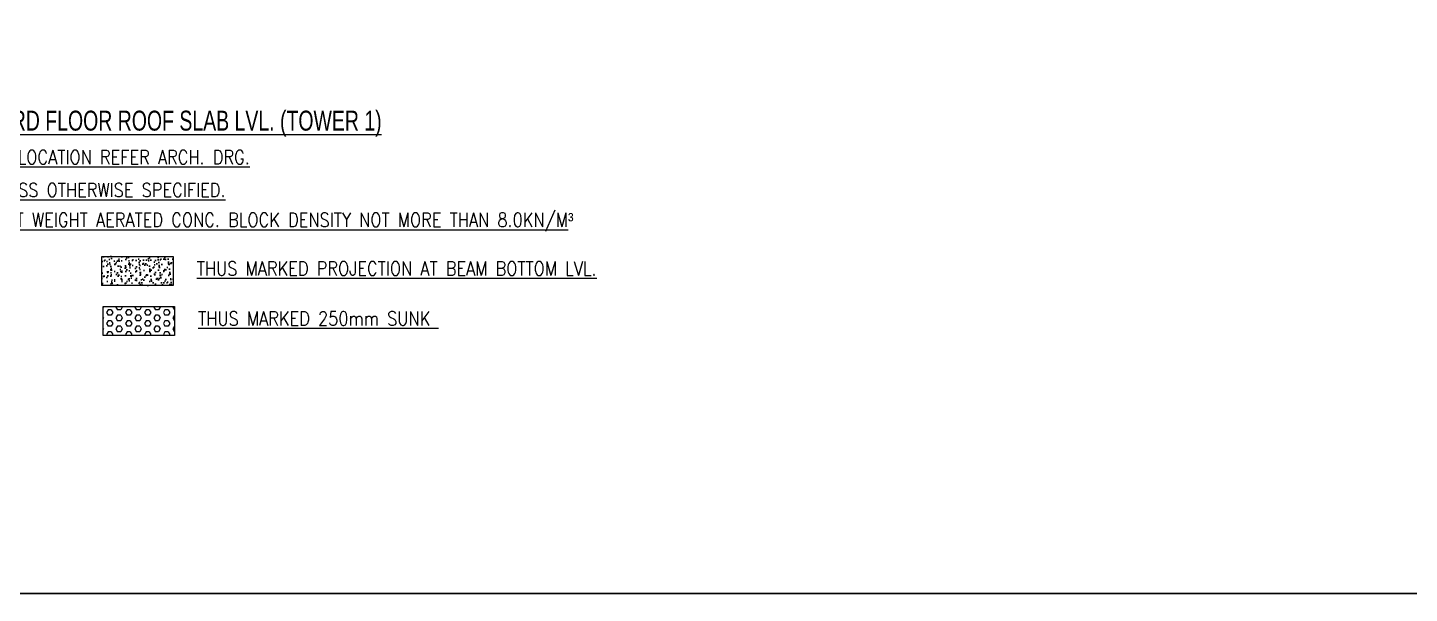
# Model space of a CAD drawing. Header units: millimetres. Extents: x 1078357 to 2594950, y -4969473 to -4636555.
# Drawn here: x 1372551 to 1400314, y -4686048 to -4674695 of the extents above; entities that cross this region are included whole.
import ezdxf

# ---------------------------------------------------------------- set-up
doc = ezdxf.new("R2010")
doc.units = ezdxf.units.MM
doc.layers.add('Boundary', color=40, linetype='Continuous', lineweight=30)
doc.layers.add('HATCH', color=8, linetype='Continuous', lineweight=30)
for name, color, linetype in [('S TEXT', 7, 'Continuous'), ('S-LEGEND', 7, 'Continuous'), ('SLAB FOLD', 8, 'Continuous')]:
    doc.layers.add(name, color=color, linetype=linetype)
doc.styles.add('ROMANS', font='romans.shx', dxfattribs={"width": 0.85})
doc.styles.add('SANSSERIF', font='sas_____.pfb')

msp = doc.modelspace()

# ---------------------------------------------------------------- hatches: boundary and pattern name
at = {"layer": 'HATCH'}
h = msp.add_hatch(dxfattribs=at)
h.set_pattern_fill('AR-SAND', color=8, scale=3, angle=90)
h.set_pattern_definition([(127.5, (627605.26, -42490.28), (-146.8239712, -4.800094), [0, -115.824, 0, -129.54, 0, -123.825]), (97.5, (627605.26, -42490.28), (-215.04753, 134.856985), [0, -62.484, 0, -104.394, 0, -40.005]), (57.5, (627605.26, -42584.01), (-0.4311554, 237.297711), [0, -38.1, 0, -137.16, 0, -179.07]), (47.5, (627605.26, -42584.01), (-66.878797, 229.066936), [0, -19.05, 0, -89.916, 0, -102.87])])
h.paths.add_polyline_path([(1374039, -4679288.7), (1375474.6, -4679288.7), (1375474.6, -4679870), (1374039, -4679870)])
at = {"layer": 'SLAB FOLD', "ltscale": 1000}
h = msp.add_hatch(dxfattribs=at)
h.set_pattern_fill('HEX', color=8, scale=20, angle=180)
h.set_pattern_definition([(180, (1326606.54, -4435529.77), (-1e-14, -109.985226), [63.5, -127]), (300, (1326606.54, -4435529.77), (95.25, 54.992613), [63.5, -127]), (240, (1326543.04, -4435529.77), (95.25, -54.992613), [63.5, -127])])
h.paths.add_polyline_path([(1374065.9, -4680292.7), (1375501.4, -4680292.7), (1375501.4, -4680874.1), (1374065.9, -4680874.1)])

# ---------------------------------------------------------------- linework, layer by layer
at = {"layer": 'Boundary', "ltscale": 700, "elevation": 0}
msp.add_lwpolyline([(1346322.5, -4636994.1), (1453025, -4636994.1), (1453025, -4686048.4), (1346322.5, -4686048.4)], close=True, dxfattribs=at)
at = {"layer": 'S-LEGEND', "color": 1, "linetype": 'Continuous', "elevation": 0.2}
for points in [[(1374039, -4679288.7), (1375474.6, -4679288.7), (1375474.6, -4679870), (1374039, -4679870)], [(1374065.9, -4680292.7), (1375501.4, -4680292.7), (1375501.4, -4680874.1), (1374065.9, -4680874.1)]]:
    msp.add_lwpolyline(points, close=True, dxfattribs=at)

# ---------------------------------------------------------------- texts
at = {"layer": 'S TEXT', "color": 1, "extrusion": (-1.33677e-08, 3.74197e-09, 1), "style": 'SANSSERIF', "width": 0.7}
msp.add_text('%%USTRUCTURAL LAYOUT TYPE- AT 3RD FLOOR ROOF SLAB LVL. (TOWER 1)', height=400, dxfattribs=at).set_placement((1365734.5, -4676760.5, 0.2))
at = {"layer": 'S-LEGEND', "color": 0, "linetype": 'Continuous', "style": 'ROMANS', "width": 0.85}
for s, p in [('%%U* FOR ALL CENTRE LINE DIMENSIONS & LOCATION REFER ARCH. DRG.', (1365846.6, -4677434.6, 0.2)), ('%%U* ALL SLABS 125THK. R.C.C. SLAB UNLESS OTHERWISE SPECIFIED.', (1365846.6, -4678093, 0.2)), ('%%UTHUS MARKED PROJECTION AT BEAM BOTTOM LVL.', (1375949.6, -4679668.8, 0.2)), ('%%UTHUS MARKED 250mm SUNK ', (1375976.4, -4680672.9, 0.2))]:
    msp.add_text(s, height=280.28, dxfattribs=at).set_placement(p)
at = {"layer": 'S-LEGEND', "color": 0, "linetype": 'Continuous', "insert": (1365970, -4678787.8, 0.2), "char_height": 280.2804, "width": 26415.119, "attachment_point": 7, "style": 'ROMANS'}
msp.add_mtext('{\\L*BLOCK MASONARY MUST BE WITH LIGHT WEIGHT AERATED CONC. BLOCK DENSITY NOT MORE THAN 8.0KN/M\\fArial|b0|i0|c0|p34;\\l³}', dxfattribs=at)

doc.saveas('drawing.dxf')
